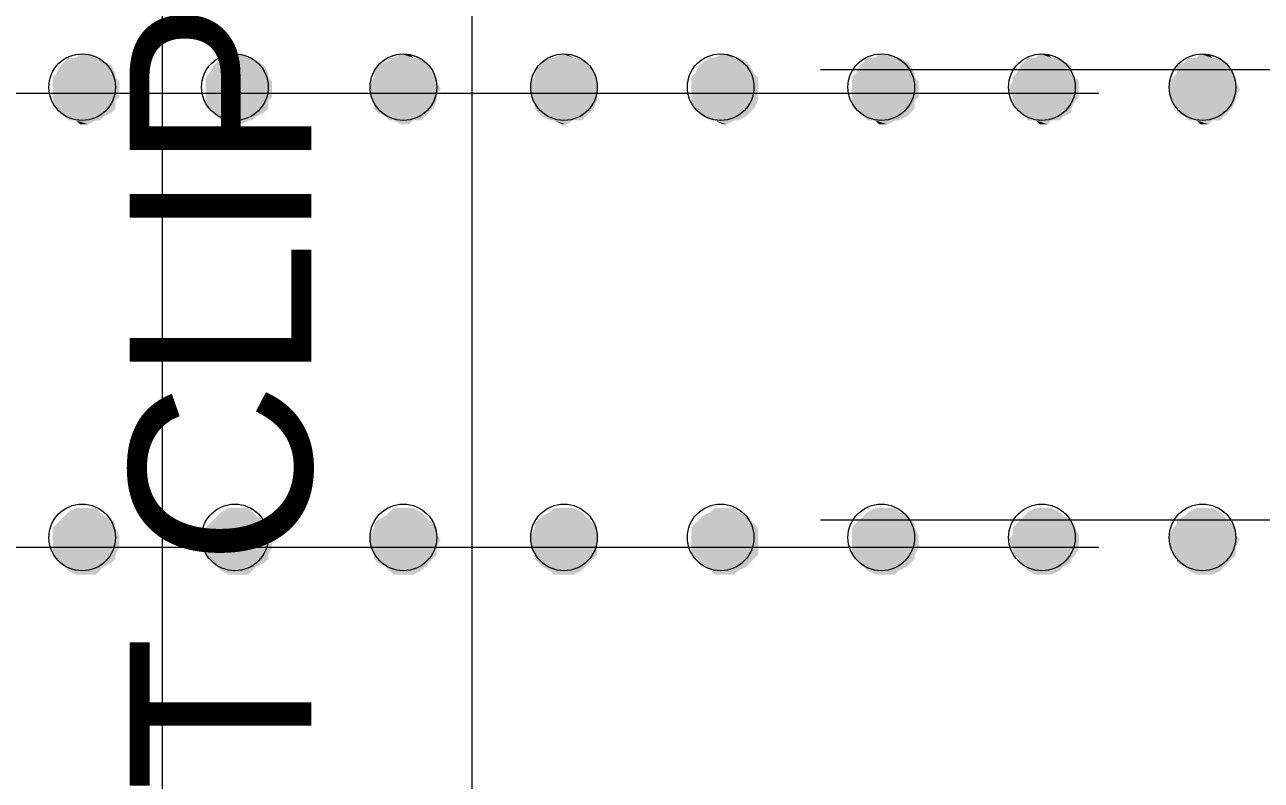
# Model space of a CAD drawing. Header units: inches. Extents: x 2 to 136, y 1 to 96.
# Drawn here: x 37.26 to 43.44, y 48.48 to 52.26 of the extents above; entities that cross this region are included whole.
import ezdxf

# ---------------------------------------------------------------- set-up
doc = ezdxf.new("R2010")
doc.units = ezdxf.units.IN
doc.header["$MEASUREMENT"] = 0
doc.layers.add('PDF_COLUMN', color=251, linetype='Continuous', true_color=0x636466)
doc.layers.add('PDF_Outer Line', color=165, linetype='Continuous', true_color=0x5258ac)
doc.layers.add('PDF_FLOOR LINES', color=7, linetype='Continuous')
doc.layers.add('PDF_Text', color=7, linetype='Continuous')
doc.styles.add('PDF Arial', font='arial.ttf')

msp = doc.modelspace()

# ---------------------------------------------------------------- linework, layer by layer
at = {"layer": 'PDF_COLUMN', "lineweight": 0}
for centre in [(37.5435, 51.9434), (39.9522, 51.9434), (40.7355, 51.9434), (41.5384, 51.9434), (42.3413, 51.9434), (43.1442, 51.9434), (37.5435, 49.6914), (39.9522, 49.6914), (40.7355, 49.6914), (41.5384, 49.6914), (42.3413, 49.6914), (43.1442, 49.6914)]:
    msp.add_circle(centre, 0.1665, dxfattribs=at)
at = {"layer": 'PDF_COLUMN', "color": 7, "lineweight": 0}
for centre in [(38.3072, 51.9434), (39.1493, 51.9434), (38.3072, 49.6914), (39.1493, 49.6914)]:
    msp.add_circle(centre, 0.1665, dxfattribs=at)
at = {"layer": 'PDF_COLUMN', "transparency": 33554559}
for points in [[(37.4358, 52.0511), (37.7099, 52.0119), (37.4162, 52.0119)], [(37.4554, 52.0707), (37.6904, 52.0511), (37.4358, 52.0511)], [(37.6904, 52.0511), (37.4358, 52.0511), (37.7099, 52.0119)], [(37.475, 52.0902), (37.6512, 52.0707), (37.4554, 52.0707)], [(37.6512, 52.0707), (37.4554, 52.0707), (37.6904, 52.0511)], [(37.5141, 52.0902), (37.6316, 52.0902), (37.475, 52.0902)], [(37.6316, 52.0902), (37.475, 52.0902), (37.6512, 52.0707)], [(37.5337, 52.1098), (37.612, 52.0902), (37.5141, 52.0902)], [(37.612, 52.0902), (37.5141, 52.0902), (37.6316, 52.0902)], [(37.5729, 52.1098), (37.5337, 52.1098), (37.612, 52.0902)], [(39.8249, 52.0511), (40.099, 52.0119), (39.8053, 52.0119)], [(39.8445, 52.0707), (40.0795, 52.0511), (39.8249, 52.0511)], [(40.0795, 52.0511), (39.8249, 52.0511), (40.099, 52.0119)], [(39.8836, 52.0902), (40.0599, 52.0707), (39.8445, 52.0707)], [(40.0599, 52.0707), (39.8445, 52.0707), (40.0795, 52.0511)], [(39.9032, 52.0902), (40.0403, 52.0902), (39.8836, 52.0902)], [(40.0403, 52.0902), (39.8836, 52.0902), (40.0599, 52.0707)], [(39.9424, 52.1098), (40.0011, 52.0902), (39.9032, 52.0902)], [(40.0011, 52.0902), (39.9032, 52.0902), (40.0403, 52.0902)], [(39.962, 52.1098), (39.9424, 52.1098), (40.0011, 52.0902)], [(40.6278, 52.0511), (40.9019, 52.0119), (40.6082, 52.0119)], [(40.6474, 52.0707), (40.8824, 52.0511), (40.6278, 52.0511)], [(40.8824, 52.0511), (40.6278, 52.0511), (40.9019, 52.0119)], [(40.6865, 52.0902), (40.8628, 52.0707), (40.6474, 52.0707)], [(40.8628, 52.0707), (40.6474, 52.0707), (40.8824, 52.0511)], [(40.7061, 52.0902), (40.8236, 52.0902), (40.6865, 52.0902)], [(40.8236, 52.0902), (40.6865, 52.0902), (40.8628, 52.0707)], [(40.7453, 52.1098), (40.804, 52.0902), (40.7061, 52.0902)], [(40.804, 52.0902), (40.7061, 52.0902), (40.8236, 52.0902)], [(40.7649, 52.1098), (40.7453, 52.1098), (40.804, 52.0902)], [(41.4307, 52.0511), (41.7048, 52.0119), (41.4111, 52.0119)], [(41.4503, 52.0707), (41.6853, 52.0511), (41.4307, 52.0511)], [(41.6853, 52.0511), (41.4307, 52.0511), (41.7048, 52.0119)], [(41.4698, 52.0902), (41.6657, 52.0707), (41.4503, 52.0707)], [(41.6657, 52.0707), (41.4503, 52.0707), (41.6853, 52.0511)], [(41.509, 52.0902), (41.6265, 52.0902), (41.4698, 52.0902)], [(41.6265, 52.0902), (41.4698, 52.0902), (41.6657, 52.0707)], [(41.5286, 52.1098), (41.6069, 52.0902), (41.509, 52.0902)], [(41.6069, 52.0902), (41.509, 52.0902), (41.6265, 52.0902)], [(41.5678, 52.1098), (41.5286, 52.1098), (41.6069, 52.0902)], [(42.2336, 52.0511), (42.4881, 52.0119), (42.214, 52.0119)], [(42.2532, 52.0707), (42.4881, 52.0511), (42.2336, 52.0511)], [(42.4881, 52.0511), (42.2336, 52.0511), (42.4881, 52.0119)], [(42.2727, 52.0902), (42.449, 52.0707), (42.2532, 52.0707)], [(42.449, 52.0707), (42.2532, 52.0707), (42.4881, 52.0511)], [(42.3119, 52.0902), (42.4294, 52.0902), (42.2727, 52.0902)], [(42.4294, 52.0902), (42.2727, 52.0902), (42.449, 52.0707)], [(42.3315, 52.1098), (42.3902, 52.0902), (42.3119, 52.0902)], [(42.3902, 52.0902), (42.3119, 52.0902), (42.4294, 52.0902)], [(42.3707, 52.1098), (42.3315, 52.1098), (42.3902, 52.0902)], [(43.056, 52.0707), (43.2715, 52.0511), (43.0169, 52.0511)], [(43.2715, 52.0511), (43.0169, 52.0511), (43.291, 52.0119)], [(43.0169, 52.0511), (43.291, 52.0119), (43.0169, 52.0119)], [(43.0756, 52.0902), (43.2519, 52.0707), (43.056, 52.0707)], [(43.2519, 52.0707), (43.056, 52.0707), (43.2715, 52.0511)], [(43.1148, 52.0902), (43.2323, 52.0902), (43.0756, 52.0902)], [(43.2323, 52.0902), (43.0756, 52.0902), (43.2519, 52.0707)], [(43.1344, 52.1098), (43.1931, 52.0902), (43.1148, 52.0902)], [(43.1931, 52.0902), (43.1148, 52.0902), (43.2323, 52.0902)], [(43.1735, 52.1098), (43.1344, 52.1098), (43.1931, 52.0902)], [(37.4162, 52.0119), (37.7099, 51.9923), (37.3966, 51.9923)], [(37.7099, 51.9923), (37.3966, 51.9923), (37.7295, 51.9728)], [(37.3966, 51.9923), (37.7295, 51.9728), (37.3966, 51.9728)], [(37.7099, 52.0119), (37.4162, 52.0119), (37.7099, 51.9923)], [(39.8053, 51.9923), (40.1186, 51.9728), (39.7857, 51.9728)], [(40.099, 52.0119), (39.8053, 52.0119), (40.1186, 51.9923)], [(39.8053, 52.0119), (40.1186, 51.9923), (39.8053, 51.9923)], [(40.1186, 51.9923), (39.8053, 51.9923), (40.1186, 51.9728)], [(40.6082, 52.0119), (40.9215, 51.9923), (40.5886, 51.9923)], [(40.9215, 51.9923), (40.5886, 51.9923), (40.9215, 51.9728)], [(40.5886, 51.9923), (40.9215, 51.9728), (40.5886, 51.9728)], [(40.9019, 52.0119), (40.6082, 52.0119), (40.9215, 51.9923)], [(41.4111, 52.0119), (41.7048, 51.9923), (41.3915, 51.9923)], [(41.7048, 51.9923), (41.3915, 51.9923), (41.7244, 51.9728)], [(41.3915, 51.9923), (41.7244, 51.9728), (41.3915, 51.9728)], [(41.7048, 52.0119), (41.4111, 52.0119), (41.7048, 51.9923)], [(42.214, 52.0119), (42.5077, 51.9923), (42.1944, 51.9923)], [(42.5077, 51.9923), (42.1944, 51.9923), (42.5273, 51.9728)], [(42.1944, 51.9923), (42.5273, 51.9728), (42.1944, 51.9728)], [(42.4881, 52.0119), (42.214, 52.0119), (42.5077, 51.9923)], [(42.9973, 51.9923), (43.3106, 51.9728), (42.9777, 51.9728)], [(43.0169, 52.0119), (43.3106, 51.9923), (42.9973, 51.9923)], [(43.3106, 51.9923), (42.9973, 51.9923), (43.3106, 51.9728)], [(43.291, 52.0119), (43.0169, 52.0119), (43.3106, 51.9923)], [(37.7295, 51.9728), (37.3966, 51.9728), (37.7295, 51.9336)], [(37.3966, 51.9728), (37.7295, 51.9336), (37.3966, 51.9336)], [(37.7295, 51.9336), (37.3966, 51.9336), (37.7295, 51.8944)], [(37.3966, 51.9336), (37.7295, 51.8944), (37.3966, 51.8944)], [(40.1186, 51.9728), (39.7857, 51.9728), (40.1186, 51.9336)], [(39.7857, 51.9728), (40.1186, 51.9336), (39.7857, 51.9336)], [(40.1186, 51.9336), (39.7857, 51.9336), (40.1186, 51.8944)], [(39.7857, 51.9336), (40.1186, 51.8944), (39.7857, 51.8944)], [(40.9215, 51.9728), (40.5886, 51.9728), (40.9215, 51.9336)], [(40.5886, 51.9728), (40.9215, 51.9336), (40.5886, 51.9336)], [(40.9215, 51.9336), (40.5886, 51.9336), (40.9215, 51.8944)], [(40.5886, 51.9336), (40.9215, 51.8944), (40.5886, 51.8944)], [(41.7244, 51.9728), (41.3915, 51.9728), (41.7244, 51.9336)], [(41.3915, 51.9728), (41.7244, 51.9336), (41.3915, 51.9336)], [(41.7244, 51.9336), (41.3915, 51.9336), (41.7244, 51.8944)], [(41.3915, 51.9336), (41.7244, 51.8944), (41.3915, 51.8944)], [(42.1944, 51.9728), (42.5273, 51.9336), (42.1748, 51.9336)], [(42.5273, 51.9336), (42.1748, 51.9336), (42.5273, 51.8944)], [(42.1748, 51.9336), (42.5273, 51.8944), (42.1944, 51.8944)], [(42.5273, 51.9728), (42.1944, 51.9728), (42.5273, 51.9336)], [(43.3106, 51.9728), (42.9777, 51.9728), (43.3302, 51.9336)], [(42.9777, 51.9728), (43.3302, 51.9336), (42.9777, 51.9336)], [(43.3302, 51.9336), (42.9777, 51.9336), (43.3106, 51.8944)], [(42.9777, 51.9336), (43.3106, 51.8944), (42.9777, 51.8944)], [(37.7295, 51.8944), (37.3966, 51.8944), (37.7099, 51.8748)], [(37.3966, 51.8944), (37.7099, 51.8748), (37.3966, 51.8748)], [(37.7099, 51.8748), (37.3966, 51.8748), (37.7099, 51.8357)], [(37.3966, 51.8748), (37.7099, 51.8357), (37.4162, 51.8357)], [(40.1186, 51.8944), (39.7857, 51.8944), (40.1186, 51.8748)], [(39.7857, 51.8944), (40.1186, 51.8748), (39.8053, 51.8748)], [(40.1186, 51.8748), (39.8053, 51.8748), (40.099, 51.8357)], [(39.8053, 51.8748), (40.099, 51.8357), (39.8053, 51.8357)], [(40.9215, 51.8944), (40.5886, 51.8944), (40.9215, 51.8748)], [(40.5886, 51.8944), (40.9215, 51.8748), (40.5886, 51.8748)], [(40.9215, 51.8748), (40.5886, 51.8748), (40.9019, 51.8357)], [(40.5886, 51.8748), (40.9019, 51.8357), (40.6082, 51.8357)], [(41.7244, 51.8944), (41.3915, 51.8944), (41.7048, 51.8748)], [(41.3915, 51.8944), (41.7048, 51.8748), (41.3915, 51.8748)], [(41.7048, 51.8748), (41.3915, 51.8748), (41.7048, 51.8357)], [(41.3915, 51.8748), (41.7048, 51.8357), (41.4111, 51.8357)], [(42.5273, 51.8944), (42.1944, 51.8944), (42.5077, 51.8748)], [(42.1944, 51.8944), (42.5077, 51.8748), (42.1944, 51.8748)], [(42.5077, 51.8748), (42.1944, 51.8748), (42.4881, 51.8357)], [(42.1944, 51.8748), (42.4881, 51.8357), (42.214, 51.8357)], [(43.3106, 51.8944), (42.9777, 51.8944), (43.3106, 51.8748)], [(42.9777, 51.8944), (43.3106, 51.8748), (42.9973, 51.8748)], [(43.3106, 51.8748), (42.9973, 51.8748), (43.291, 51.8357)], [(42.9973, 51.8748), (43.291, 51.8357), (43.0169, 51.8357)], [(37.7099, 51.8357), (37.4162, 51.8357), (37.6904, 51.8161)], [(37.4162, 51.8357), (37.6904, 51.8161), (37.4358, 51.8161)], [(37.6904, 51.8161), (37.4358, 51.8161), (37.6512, 51.7965)], [(37.4358, 51.8161), (37.6512, 51.7965), (37.4554, 51.7965)], [(40.099, 51.8357), (39.8053, 51.8357), (40.0795, 51.8161)], [(39.8053, 51.8357), (40.0795, 51.8161), (39.8249, 51.8161)], [(40.0795, 51.8161), (39.8249, 51.8161), (40.0599, 51.7965)], [(39.8249, 51.8161), (40.0599, 51.7965), (39.8445, 51.7965)], [(40.9019, 51.8357), (40.6082, 51.8357), (40.8824, 51.8161)], [(40.6082, 51.8357), (40.8824, 51.8161), (40.6278, 51.8161)], [(40.8824, 51.8161), (40.6278, 51.8161), (40.8628, 51.7965)], [(40.6278, 51.8161), (40.8628, 51.7965), (40.6474, 51.7965)], [(41.7048, 51.8357), (41.4111, 51.8357), (41.6853, 51.8161)], [(41.4111, 51.8357), (41.6853, 51.8161), (41.4307, 51.8161)], [(41.6853, 51.8161), (41.4307, 51.8161), (41.6657, 51.7965)], [(41.4307, 51.8161), (41.6657, 51.7965), (41.4503, 51.7965)], [(42.4881, 51.8357), (42.214, 51.8357), (42.4881, 51.8161)], [(42.214, 51.8357), (42.4881, 51.8161), (42.2336, 51.8161)], [(42.4881, 51.8161), (42.2336, 51.8161), (42.449, 51.7965)], [(42.2336, 51.8161), (42.449, 51.7965), (42.2532, 51.7965)], [(43.291, 51.8357), (43.0169, 51.8357), (43.2715, 51.8161)], [(43.0169, 51.8357), (43.2715, 51.8161), (43.0169, 51.8161)], [(43.2715, 51.8161), (43.0169, 51.8161), (43.2519, 51.7965)], [(43.0169, 51.8161), (43.2519, 51.7965), (43.056, 51.7965)], [(37.6512, 51.7965), (37.4554, 51.7965), (37.6316, 51.7769)], [(37.4554, 51.7965), (37.6316, 51.7769), (37.475, 51.7769)], [(37.6316, 51.7769), (37.475, 51.7769), (37.612, 51.7769)], [(37.475, 51.7769), (37.612, 51.7769), (37.5141, 51.7769)], [(37.612, 51.7769), (37.5141, 51.7769), (37.5729, 51.7573)], [(37.5141, 51.7769), (37.5729, 51.7573), (37.5337, 51.7573)], [(40.0599, 51.7965), (39.8445, 51.7965), (40.0403, 51.7769)], [(39.8445, 51.7965), (40.0403, 51.7769), (39.8836, 51.7769)], [(40.0403, 51.7769), (39.8836, 51.7769), (40.0011, 51.7769)], [(39.8836, 51.7769), (40.0011, 51.7769), (39.9032, 51.7769)], [(40.0011, 51.7769), (39.9032, 51.7769), (39.962, 51.7573)], [(39.9032, 51.7769), (39.962, 51.7573), (39.9424, 51.7573)], [(40.8628, 51.7965), (40.6474, 51.7965), (40.8236, 51.7769)], [(40.6474, 51.7965), (40.8236, 51.7769), (40.6865, 51.7769)], [(40.8236, 51.7769), (40.6865, 51.7769), (40.804, 51.7769)], [(40.6865, 51.7769), (40.804, 51.7769), (40.7061, 51.7769)], [(40.804, 51.7769), (40.7061, 51.7769), (40.7649, 51.7573)], [(40.7061, 51.7769), (40.7649, 51.7573), (40.7453, 51.7573)], [(41.6657, 51.7965), (41.4503, 51.7965), (41.6265, 51.7769)], [(41.4503, 51.7965), (41.6265, 51.7769), (41.4698, 51.7769)], [(41.6265, 51.7769), (41.4698, 51.7769), (41.6069, 51.7769)], [(41.4698, 51.7769), (41.6069, 51.7769), (41.509, 51.7769)], [(41.6069, 51.7769), (41.509, 51.7769), (41.5678, 51.7573)], [(41.509, 51.7769), (41.5678, 51.7573), (41.5286, 51.7573)], [(42.449, 51.7965), (42.2532, 51.7965), (42.4294, 51.7769)], [(42.2532, 51.7965), (42.4294, 51.7769), (42.2727, 51.7769)], [(42.4294, 51.7769), (42.2727, 51.7769), (42.3902, 51.7769)], [(42.2727, 51.7769), (42.3902, 51.7769), (42.3119, 51.7769)], [(42.3902, 51.7769), (42.3119, 51.7769), (42.3707, 51.7573)], [(42.3119, 51.7769), (42.3707, 51.7573), (42.3315, 51.7573)], [(43.2519, 51.7965), (43.056, 51.7965), (43.2323, 51.7769)], [(43.056, 51.7965), (43.2323, 51.7769), (43.0756, 51.7769)], [(43.2323, 51.7769), (43.0756, 51.7769), (43.1931, 51.7769)], [(43.0756, 51.7769), (43.1931, 51.7769), (43.1148, 51.7769)], [(43.1931, 51.7769), (43.1148, 51.7769), (43.1735, 51.7573)], [(43.1148, 51.7769), (43.1735, 51.7573), (43.1344, 51.7573)], [(37.5141, 49.8382), (37.6316, 49.8186), (37.475, 49.8186)], [(37.5337, 49.8382), (37.612, 49.8382), (37.5141, 49.8382)], [(37.612, 49.8382), (37.5141, 49.8382), (37.6316, 49.8186)], [(37.5729, 49.8382), (37.5337, 49.8382), (37.612, 49.8382)], [(39.9032, 49.8382), (40.0403, 49.8186), (39.8836, 49.8186)], [(39.9424, 49.8382), (40.0011, 49.8382), (39.9032, 49.8382)], [(40.0011, 49.8382), (39.9032, 49.8382), (40.0403, 49.8186)], [(39.962, 49.8382), (39.9424, 49.8382), (40.0011, 49.8382)], [(40.7061, 49.8382), (40.8236, 49.8186), (40.6865, 49.8186)], [(40.7453, 49.8382), (40.804, 49.8382), (40.7061, 49.8382)], [(40.804, 49.8382), (40.7061, 49.8382), (40.8236, 49.8186)], [(40.7649, 49.8382), (40.7453, 49.8382), (40.804, 49.8382)], [(41.509, 49.8382), (41.6265, 49.8186), (41.4698, 49.8186)], [(41.5286, 49.8382), (41.6069, 49.8382), (41.509, 49.8382)], [(41.6069, 49.8382), (41.509, 49.8382), (41.6265, 49.8186)], [(41.5678, 49.8382), (41.5286, 49.8382), (41.6069, 49.8382)], [(42.3119, 49.8382), (42.4294, 49.8186), (42.2727, 49.8186)], [(42.3315, 49.8382), (42.3902, 49.8382), (42.3119, 49.8382)], [(42.3902, 49.8382), (42.3119, 49.8382), (42.4294, 49.8186)], [(42.3707, 49.8382), (42.3315, 49.8382), (42.3902, 49.8382)], [(43.1148, 49.8382), (43.2323, 49.8186), (43.0756, 49.8186)], [(43.1344, 49.8382), (43.1931, 49.8382), (43.1148, 49.8382)], [(43.1931, 49.8382), (43.1148, 49.8382), (43.2323, 49.8186)], [(43.1735, 49.8382), (43.1344, 49.8382), (43.1931, 49.8382)], [(37.4358, 49.7795), (37.7099, 49.7599), (37.4162, 49.7599)], [(37.4554, 49.7991), (37.6904, 49.7795), (37.4358, 49.7795)], [(37.6904, 49.7795), (37.4358, 49.7795), (37.7099, 49.7599)], [(37.475, 49.8186), (37.6512, 49.7991), (37.4554, 49.7991)], [(37.6512, 49.7991), (37.4554, 49.7991), (37.6904, 49.7795)], [(37.6316, 49.8186), (37.475, 49.8186), (37.6512, 49.7991)], [(39.8249, 49.7795), (40.099, 49.7599), (39.8053, 49.7599)], [(39.8445, 49.7991), (40.0795, 49.7795), (39.8249, 49.7795)], [(40.0795, 49.7795), (39.8249, 49.7795), (40.099, 49.7599)], [(39.8836, 49.8186), (40.0599, 49.7991), (39.8445, 49.7991)], [(40.0599, 49.7991), (39.8445, 49.7991), (40.0795, 49.7795)], [(40.0403, 49.8186), (39.8836, 49.8186), (40.0599, 49.7991)], [(40.6278, 49.7795), (40.9019, 49.7599), (40.6082, 49.7599)], [(40.6474, 49.7991), (40.8824, 49.7795), (40.6278, 49.7795)], [(40.8824, 49.7795), (40.6278, 49.7795), (40.9019, 49.7599)], [(40.6865, 49.8186), (40.8628, 49.7991), (40.6474, 49.7991)], [(40.8628, 49.7991), (40.6474, 49.7991), (40.8824, 49.7795)], [(40.8236, 49.8186), (40.6865, 49.8186), (40.8628, 49.7991)], [(41.4307, 49.7795), (41.7048, 49.7599), (41.4111, 49.7599)], [(41.4503, 49.7991), (41.6853, 49.7795), (41.4307, 49.7795)], [(41.6853, 49.7795), (41.4307, 49.7795), (41.7048, 49.7599)], [(41.4698, 49.8186), (41.6657, 49.7991), (41.4503, 49.7991)], [(41.6657, 49.7991), (41.4503, 49.7991), (41.6853, 49.7795)], [(41.6265, 49.8186), (41.4698, 49.8186), (41.6657, 49.7991)], [(42.2336, 49.7795), (42.4881, 49.7599), (42.214, 49.7599)], [(42.2532, 49.7991), (42.4881, 49.7795), (42.2336, 49.7795)], [(42.4881, 49.7795), (42.2336, 49.7795), (42.4881, 49.7599)], [(42.2727, 49.8186), (42.449, 49.7991), (42.2532, 49.7991)], [(42.449, 49.7991), (42.2532, 49.7991), (42.4881, 49.7795)], [(42.4294, 49.8186), (42.2727, 49.8186), (42.449, 49.7991)], [(43.056, 49.7991), (43.2715, 49.7795), (43.0169, 49.7795)], [(43.2715, 49.7795), (43.0169, 49.7795), (43.291, 49.7599)], [(43.0169, 49.7795), (43.291, 49.7599), (43.0169, 49.7599)], [(43.0756, 49.8186), (43.2519, 49.7991), (43.056, 49.7991)], [(43.2519, 49.7991), (43.056, 49.7991), (43.2715, 49.7795)], [(43.2323, 49.8186), (43.0756, 49.8186), (43.2519, 49.7991)], [(37.4162, 49.7599), (37.7099, 49.7403), (37.3966, 49.7403)], [(37.7099, 49.7403), (37.3966, 49.7403), (37.7295, 49.7011)], [(37.3966, 49.7403), (37.7295, 49.7011), (37.3966, 49.7011)], [(37.7295, 49.7011), (37.3966, 49.7011), (37.7295, 49.6816)], [(37.3966, 49.7011), (37.7295, 49.6816), (37.3966, 49.6816)], [(37.7099, 49.7599), (37.4162, 49.7599), (37.7099, 49.7403)], [(39.8053, 49.7403), (40.1186, 49.7011), (39.7857, 49.7011)], [(40.1186, 49.7011), (39.7857, 49.7011), (40.1186, 49.6816)], [(39.7857, 49.7011), (40.1186, 49.6816), (39.7857, 49.6816)], [(40.099, 49.7599), (39.8053, 49.7599), (40.1186, 49.7403)], [(39.8053, 49.7599), (40.1186, 49.7403), (39.8053, 49.7403)], [(40.1186, 49.7403), (39.8053, 49.7403), (40.1186, 49.7011)], [(40.6082, 49.7599), (40.9215, 49.7403), (40.5886, 49.7403)], [(40.9215, 49.7403), (40.5886, 49.7403), (40.9215, 49.7011)], [(40.5886, 49.7403), (40.9215, 49.7011), (40.5886, 49.7011)], [(40.9215, 49.7011), (40.5886, 49.7011), (40.9215, 49.6816)], [(40.5886, 49.7011), (40.9215, 49.6816), (40.5886, 49.6816)], [(40.9019, 49.7599), (40.6082, 49.7599), (40.9215, 49.7403)], [(41.4111, 49.7599), (41.7048, 49.7403), (41.3915, 49.7403)], [(41.7048, 49.7403), (41.3915, 49.7403), (41.7244, 49.7011)], [(41.3915, 49.7403), (41.7244, 49.7011), (41.3915, 49.7011)], [(41.7244, 49.7011), (41.3915, 49.7011), (41.7244, 49.6816)], [(41.3915, 49.7011), (41.7244, 49.6816), (41.3915, 49.6816)], [(41.7048, 49.7599), (41.4111, 49.7599), (41.7048, 49.7403)], [(42.1944, 49.7011), (42.5273, 49.6816), (42.1748, 49.6816)], [(42.214, 49.7599), (42.5077, 49.7403), (42.1944, 49.7403)], [(42.5077, 49.7403), (42.1944, 49.7403), (42.5273, 49.7011)], [(42.1944, 49.7403), (42.5273, 49.7011), (42.1944, 49.7011)], [(42.5273, 49.7011), (42.1944, 49.7011), (42.5273, 49.6816)], [(42.4881, 49.7599), (42.214, 49.7599), (42.5077, 49.7403)], [(42.9973, 49.7403), (43.3106, 49.7011), (42.9777, 49.7011)], [(43.3106, 49.7011), (42.9777, 49.7011), (43.3302, 49.6816)], [(42.9777, 49.7011), (43.3302, 49.6816), (42.9777, 49.6816)], [(43.0169, 49.7599), (43.3106, 49.7403), (42.9973, 49.7403)], [(43.3106, 49.7403), (42.9973, 49.7403), (43.3106, 49.7011)], [(43.291, 49.7599), (43.0169, 49.7599), (43.3106, 49.7403)], [(37.7295, 49.6816), (37.3966, 49.6816), (37.7295, 49.6424)], [(37.3966, 49.6816), (37.7295, 49.6424), (37.3966, 49.6424)], [(37.7295, 49.6424), (37.3966, 49.6424), (37.7099, 49.6032)], [(37.3966, 49.6424), (37.7099, 49.6032), (37.3966, 49.6032)], [(40.1186, 49.6816), (39.7857, 49.6816), (40.1186, 49.6424)], [(39.7857, 49.6816), (40.1186, 49.6424), (39.7857, 49.6424)], [(40.1186, 49.6424), (39.7857, 49.6424), (40.1186, 49.6032)], [(39.7857, 49.6424), (40.1186, 49.6032), (39.8053, 49.6032)], [(40.9215, 49.6816), (40.5886, 49.6816), (40.9215, 49.6424)], [(40.5886, 49.6816), (40.9215, 49.6424), (40.5886, 49.6424)], [(40.9215, 49.6424), (40.5886, 49.6424), (40.9215, 49.6032)], [(40.5886, 49.6424), (40.9215, 49.6032), (40.5886, 49.6032)], [(41.7244, 49.6816), (41.3915, 49.6816), (41.7244, 49.6424)], [(41.3915, 49.6816), (41.7244, 49.6424), (41.3915, 49.6424)], [(41.7244, 49.6424), (41.3915, 49.6424), (41.7048, 49.6032)], [(41.3915, 49.6424), (41.7048, 49.6032), (41.3915, 49.6032)], [(42.5273, 49.6816), (42.1748, 49.6816), (42.5273, 49.6424)], [(42.1748, 49.6816), (42.5273, 49.6424), (42.1944, 49.6424)], [(42.5273, 49.6424), (42.1944, 49.6424), (42.5077, 49.6032)], [(42.1944, 49.6424), (42.5077, 49.6032), (42.1944, 49.6032)], [(43.3302, 49.6816), (42.9777, 49.6816), (43.3106, 49.6424)], [(42.9777, 49.6816), (43.3106, 49.6424), (42.9777, 49.6424)], [(43.3106, 49.6424), (42.9777, 49.6424), (43.3106, 49.6032)], [(42.9777, 49.6424), (43.3106, 49.6032), (42.9973, 49.6032)], [(37.7099, 49.6032), (37.3966, 49.6032), (37.7099, 49.5836)], [(37.3966, 49.6032), (37.7099, 49.5836), (37.4162, 49.5836)], [(37.7099, 49.5836), (37.4162, 49.5836), (37.6904, 49.5641)], [(37.4162, 49.5836), (37.6904, 49.5641), (37.4358, 49.5641)], [(40.1186, 49.6032), (39.8053, 49.6032), (40.099, 49.5836)], [(39.8053, 49.6032), (40.099, 49.5836), (39.8053, 49.5836)], [(40.099, 49.5836), (39.8053, 49.5836), (40.0795, 49.5641)], [(39.8053, 49.5836), (40.0795, 49.5641), (39.8249, 49.5641)], [(40.9215, 49.6032), (40.5886, 49.6032), (40.9019, 49.5836)], [(40.5886, 49.6032), (40.9019, 49.5836), (40.6082, 49.5836)], [(40.9019, 49.5836), (40.6082, 49.5836), (40.8824, 49.5641)], [(40.6082, 49.5836), (40.8824, 49.5641), (40.6278, 49.5641)], [(41.7048, 49.6032), (41.3915, 49.6032), (41.7048, 49.5836)], [(41.3915, 49.6032), (41.7048, 49.5836), (41.4111, 49.5836)], [(41.7048, 49.5836), (41.4111, 49.5836), (41.6853, 49.5641)], [(41.4111, 49.5836), (41.6853, 49.5641), (41.4307, 49.5641)], [(42.5077, 49.6032), (42.1944, 49.6032), (42.4881, 49.5836)], [(42.1944, 49.6032), (42.4881, 49.5836), (42.214, 49.5836)], [(42.4881, 49.5836), (42.214, 49.5836), (42.4881, 49.5641)], [(42.214, 49.5836), (42.4881, 49.5641), (42.2336, 49.5641)], [(43.3106, 49.6032), (42.9973, 49.6032), (43.291, 49.5836)], [(42.9973, 49.6032), (43.291, 49.5836), (43.0169, 49.5836)], [(43.291, 49.5836), (43.0169, 49.5836), (43.2715, 49.5641)], [(43.0169, 49.5836), (43.2715, 49.5641), (43.0169, 49.5641)], [(37.6904, 49.5641), (37.4358, 49.5641), (37.6512, 49.5445)], [(37.4358, 49.5641), (37.6512, 49.5445), (37.4554, 49.5445)], [(37.6512, 49.5445), (37.4554, 49.5445), (37.6316, 49.5249)], [(37.4554, 49.5445), (37.6316, 49.5249), (37.475, 49.5249)], [(37.6316, 49.5249), (37.475, 49.5249), (37.612, 49.5053)], [(37.475, 49.5249), (37.612, 49.5053), (37.5141, 49.5053)], [(40.0795, 49.5641), (39.8249, 49.5641), (40.0599, 49.5445)], [(39.8249, 49.5641), (40.0599, 49.5445), (39.8445, 49.5445)], [(40.0599, 49.5445), (39.8445, 49.5445), (40.0403, 49.5249)], [(39.8445, 49.5445), (40.0403, 49.5249), (39.8836, 49.5249)], [(40.0403, 49.5249), (39.8836, 49.5249), (40.0011, 49.5053)], [(39.8836, 49.5249), (40.0011, 49.5053), (39.9032, 49.5053)], [(40.8824, 49.5641), (40.6278, 49.5641), (40.8628, 49.5445)], [(40.6278, 49.5641), (40.8628, 49.5445), (40.6474, 49.5445)], [(40.8628, 49.5445), (40.6474, 49.5445), (40.8236, 49.5249)], [(40.6474, 49.5445), (40.8236, 49.5249), (40.6865, 49.5249)], [(40.8236, 49.5249), (40.6865, 49.5249), (40.804, 49.5053)], [(40.6865, 49.5249), (40.804, 49.5053), (40.7061, 49.5053)], [(41.6853, 49.5641), (41.4307, 49.5641), (41.6657, 49.5445)], [(41.4307, 49.5641), (41.6657, 49.5445), (41.4503, 49.5445)], [(41.6657, 49.5445), (41.4503, 49.5445), (41.6265, 49.5249)], [(41.4503, 49.5445), (41.6265, 49.5249), (41.4698, 49.5249)], [(41.6265, 49.5249), (41.4698, 49.5249), (41.6069, 49.5053)], [(41.4698, 49.5249), (41.6069, 49.5053), (41.509, 49.5053)], [(42.4881, 49.5641), (42.2336, 49.5641), (42.449, 49.5445)], [(42.2336, 49.5641), (42.449, 49.5445), (42.2532, 49.5445)], [(42.449, 49.5445), (42.2532, 49.5445), (42.4294, 49.5249)], [(42.2532, 49.5445), (42.4294, 49.5249), (42.2727, 49.5249)], [(42.4294, 49.5249), (42.2727, 49.5249), (42.3902, 49.5053)], [(42.2727, 49.5249), (42.3902, 49.5053), (42.3119, 49.5053)], [(43.2715, 49.5641), (43.0169, 49.5641), (43.2519, 49.5445)], [(43.0169, 49.5641), (43.2519, 49.5445), (43.056, 49.5445)], [(43.2519, 49.5445), (43.056, 49.5445), (43.2323, 49.5249)], [(43.056, 49.5445), (43.2323, 49.5249), (43.0756, 49.5249)], [(43.2323, 49.5249), (43.0756, 49.5249), (43.1931, 49.5053)], [(43.0756, 49.5249), (43.1931, 49.5053), (43.1148, 49.5053)], [(37.612, 49.5053), (37.5141, 49.5053), (37.5729, 49.5053)], [(37.5141, 49.5053), (37.5729, 49.5053), (37.5337, 49.5053)], [(40.0011, 49.5053), (39.9032, 49.5053), (39.962, 49.5053)], [(39.9032, 49.5053), (39.962, 49.5053), (39.9424, 49.5053)], [(40.804, 49.5053), (40.7061, 49.5053), (40.7649, 49.5053)], [(40.7061, 49.5053), (40.7649, 49.5053), (40.7453, 49.5053)], [(41.6069, 49.5053), (41.509, 49.5053), (41.5678, 49.5053)], [(41.509, 49.5053), (41.5678, 49.5053), (41.5286, 49.5053)], [(42.3902, 49.5053), (42.3119, 49.5053), (42.3707, 49.5053)], [(42.3119, 49.5053), (42.3707, 49.5053), (42.3315, 49.5053)], [(43.1931, 49.5053), (43.1148, 49.5053), (43.1735, 49.5053)], [(43.1148, 49.5053), (43.1735, 49.5053), (43.1344, 49.5053)]]:
    msp.add_solid(points, dxfattribs=at)
at = {"layer": 'PDF_COLUMN', "color": 7, "transparency": 33554559}
for points in [[(38.1995, 52.0511), (38.4737, 52.0119), (38.1799, 52.0119)], [(38.2191, 52.0707), (38.4541, 52.0511), (38.1995, 52.0511)], [(38.4541, 52.0511), (38.1995, 52.0511), (38.4737, 52.0119)], [(38.2387, 52.0902), (38.4149, 52.0707), (38.2191, 52.0707)], [(38.4149, 52.0707), (38.2191, 52.0707), (38.4541, 52.0511)], [(38.2778, 52.0902), (38.3953, 52.0902), (38.2387, 52.0902)], [(38.3953, 52.0902), (38.2387, 52.0902), (38.4149, 52.0707)], [(38.2974, 52.1098), (38.3758, 52.0902), (38.2778, 52.0902)], [(38.3758, 52.0902), (38.2778, 52.0902), (38.3953, 52.0902)], [(38.3366, 52.1098), (38.2974, 52.1098), (38.3758, 52.0902)], [(39.022, 52.0511), (39.2962, 52.0119), (39.0024, 52.0119)], [(39.0612, 52.0707), (39.2766, 52.0511), (39.022, 52.0511)], [(39.2766, 52.0511), (39.022, 52.0511), (39.2962, 52.0119)], [(39.0807, 52.0902), (39.257, 52.0707), (39.0612, 52.0707)], [(39.257, 52.0707), (39.0612, 52.0707), (39.2766, 52.0511)], [(39.1003, 52.0902), (39.2374, 52.0902), (39.0807, 52.0902)], [(39.2374, 52.0902), (39.0807, 52.0902), (39.257, 52.0707)], [(39.1395, 52.1098), (39.1982, 52.0902), (39.1003, 52.0902)], [(39.1982, 52.0902), (39.1003, 52.0902), (39.2374, 52.0902)], [(39.1787, 52.1098), (39.1395, 52.1098), (39.1982, 52.0902)], [(38.1799, 52.0119), (38.4737, 51.9923), (38.1603, 51.9923)], [(38.4737, 51.9923), (38.1603, 51.9923), (38.4933, 51.9728)], [(38.1603, 51.9923), (38.4933, 51.9728), (38.1603, 51.9728)], [(38.4737, 52.0119), (38.1799, 52.0119), (38.4737, 51.9923)], [(39.0024, 51.9923), (39.3157, 51.9728), (38.9828, 51.9728)], [(39.2962, 52.0119), (39.0024, 52.0119), (39.3157, 51.9923)], [(39.0024, 52.0119), (39.3157, 51.9923), (39.0024, 51.9923)], [(39.3157, 51.9923), (39.0024, 51.9923), (39.3157, 51.9728)], [(38.4933, 51.9728), (38.1603, 51.9728), (38.4933, 51.9336)], [(38.1603, 51.9728), (38.4933, 51.9336), (38.1603, 51.9336)], [(38.4933, 51.9336), (38.1603, 51.9336), (38.4933, 51.8944)], [(38.1603, 51.9336), (38.4933, 51.8944), (38.1603, 51.8944)], [(39.3157, 51.9728), (38.9828, 51.9728), (39.3353, 51.9336)], [(38.9828, 51.9728), (39.3353, 51.9336), (38.9828, 51.9336)], [(39.3353, 51.9336), (38.9828, 51.9336), (39.3157, 51.8944)], [(38.9828, 51.9336), (39.3157, 51.8944), (38.9828, 51.8944)], [(38.4933, 51.8944), (38.1603, 51.8944), (38.4737, 51.8748)], [(38.1603, 51.8944), (38.4737, 51.8748), (38.1603, 51.8748)], [(38.4737, 51.8748), (38.1603, 51.8748), (38.4737, 51.8357)], [(38.1603, 51.8748), (38.4737, 51.8357), (38.1799, 51.8357)], [(39.3157, 51.8944), (38.9828, 51.8944), (39.3157, 51.8748)], [(38.9828, 51.8944), (39.3157, 51.8748), (39.0024, 51.8748)], [(39.3157, 51.8748), (39.0024, 51.8748), (39.2962, 51.8357)], [(39.0024, 51.8748), (39.2962, 51.8357), (39.0024, 51.8357)], [(38.4737, 51.8357), (38.1799, 51.8357), (38.4541, 51.8161)], [(38.1799, 51.8357), (38.4541, 51.8161), (38.1995, 51.8161)], [(38.4541, 51.8161), (38.1995, 51.8161), (38.4149, 51.7965)], [(38.1995, 51.8161), (38.4149, 51.7965), (38.2191, 51.7965)], [(39.2962, 51.8357), (39.0024, 51.8357), (39.2766, 51.8161)], [(39.0024, 51.8357), (39.2766, 51.8161), (39.022, 51.8161)], [(39.2766, 51.8161), (39.022, 51.8161), (39.257, 51.7965)], [(39.022, 51.8161), (39.257, 51.7965), (39.0612, 51.7965)], [(38.4149, 51.7965), (38.2191, 51.7965), (38.3953, 51.7769)], [(38.2191, 51.7965), (38.3953, 51.7769), (38.2387, 51.7769)], [(38.3953, 51.7769), (38.2387, 51.7769), (38.3758, 51.7769)], [(38.2387, 51.7769), (38.3758, 51.7769), (38.2778, 51.7769)], [(38.3758, 51.7769), (38.2778, 51.7769), (38.3366, 51.7573)], [(38.2778, 51.7769), (38.3366, 51.7573), (38.2974, 51.7573)], [(39.257, 51.7965), (39.0612, 51.7965), (39.2374, 51.7769)], [(39.0612, 51.7965), (39.2374, 51.7769), (39.0807, 51.7769)], [(39.2374, 51.7769), (39.0807, 51.7769), (39.1982, 51.7769)], [(39.0807, 51.7769), (39.1982, 51.7769), (39.1003, 51.7769)], [(39.1982, 51.7769), (39.1003, 51.7769), (39.1787, 51.7573)], [(39.1003, 51.7769), (39.1787, 51.7573), (39.1395, 51.7573)], [(38.2778, 49.8382), (38.3953, 49.8186), (38.2387, 49.8186)], [(38.2974, 49.8382), (38.3758, 49.8382), (38.2778, 49.8382)], [(38.3758, 49.8382), (38.2778, 49.8382), (38.3953, 49.8186)], [(38.3366, 49.8382), (38.2974, 49.8382), (38.3758, 49.8382)], [(39.1003, 49.8382), (39.2374, 49.8186), (39.0807, 49.8186)], [(39.1395, 49.8382), (39.1982, 49.8382), (39.1003, 49.8382)], [(39.1982, 49.8382), (39.1003, 49.8382), (39.2374, 49.8186)], [(39.1787, 49.8382), (39.1395, 49.8382), (39.1982, 49.8382)], [(38.1995, 49.7795), (38.4737, 49.7599), (38.1799, 49.7599)], [(38.2191, 49.7991), (38.4541, 49.7795), (38.1995, 49.7795)], [(38.4541, 49.7795), (38.1995, 49.7795), (38.4737, 49.7599)], [(38.2387, 49.8186), (38.4149, 49.7991), (38.2191, 49.7991)], [(38.4149, 49.7991), (38.2191, 49.7991), (38.4541, 49.7795)], [(38.3953, 49.8186), (38.2387, 49.8186), (38.4149, 49.7991)], [(39.022, 49.7795), (39.2962, 49.7599), (39.0024, 49.7599)], [(39.0612, 49.7991), (39.2766, 49.7795), (39.022, 49.7795)], [(39.2766, 49.7795), (39.022, 49.7795), (39.2962, 49.7599)], [(39.0807, 49.8186), (39.257, 49.7991), (39.0612, 49.7991)], [(39.257, 49.7991), (39.0612, 49.7991), (39.2766, 49.7795)], [(39.2374, 49.8186), (39.0807, 49.8186), (39.257, 49.7991)], [(38.1799, 49.7599), (38.4737, 49.7403), (38.1603, 49.7403)], [(38.4737, 49.7403), (38.1603, 49.7403), (38.4933, 49.7011)], [(38.1603, 49.7403), (38.4933, 49.7011), (38.1603, 49.7011)], [(38.4933, 49.7011), (38.1603, 49.7011), (38.4933, 49.6816)], [(38.1603, 49.7011), (38.4933, 49.6816), (38.1603, 49.6816)], [(38.4737, 49.7599), (38.1799, 49.7599), (38.4737, 49.7403)], [(39.0024, 49.7403), (39.3157, 49.7011), (38.9828, 49.7011)], [(39.3157, 49.7011), (38.9828, 49.7011), (39.3353, 49.6816)], [(38.9828, 49.7011), (39.3353, 49.6816), (38.9828, 49.6816)], [(39.2962, 49.7599), (39.0024, 49.7599), (39.3157, 49.7403)], [(39.0024, 49.7599), (39.3157, 49.7403), (39.0024, 49.7403)], [(39.3157, 49.7403), (39.0024, 49.7403), (39.3157, 49.7011)], [(38.4933, 49.6816), (38.1603, 49.6816), (38.4933, 49.6424)], [(38.1603, 49.6816), (38.4933, 49.6424), (38.1603, 49.6424)], [(38.4933, 49.6424), (38.1603, 49.6424), (38.4737, 49.6032)], [(38.1603, 49.6424), (38.4737, 49.6032), (38.1603, 49.6032)], [(39.3353, 49.6816), (38.9828, 49.6816), (39.3157, 49.6424)], [(38.9828, 49.6816), (39.3157, 49.6424), (38.9828, 49.6424)], [(39.3157, 49.6424), (38.9828, 49.6424), (39.3157, 49.6032)], [(38.9828, 49.6424), (39.3157, 49.6032), (39.0024, 49.6032)], [(38.4737, 49.6032), (38.1603, 49.6032), (38.4737, 49.5836)], [(38.1603, 49.6032), (38.4737, 49.5836), (38.1799, 49.5836)], [(38.4737, 49.5836), (38.1799, 49.5836), (38.4541, 49.5641)], [(38.1799, 49.5836), (38.4541, 49.5641), (38.1995, 49.5641)], [(39.3157, 49.6032), (39.0024, 49.6032), (39.2962, 49.5836)], [(39.0024, 49.6032), (39.2962, 49.5836), (39.0024, 49.5836)], [(39.2962, 49.5836), (39.0024, 49.5836), (39.2766, 49.5641)], [(39.0024, 49.5836), (39.2766, 49.5641), (39.022, 49.5641)], [(38.4541, 49.5641), (38.1995, 49.5641), (38.4149, 49.5445)], [(38.1995, 49.5641), (38.4149, 49.5445), (38.2191, 49.5445)], [(38.4149, 49.5445), (38.2191, 49.5445), (38.3953, 49.5249)], [(38.2191, 49.5445), (38.3953, 49.5249), (38.2387, 49.5249)], [(38.3953, 49.5249), (38.2387, 49.5249), (38.3758, 49.5053)], [(38.2387, 49.5249), (38.3758, 49.5053), (38.2778, 49.5053)], [(39.2766, 49.5641), (39.022, 49.5641), (39.257, 49.5445)], [(39.022, 49.5641), (39.257, 49.5445), (39.0612, 49.5445)], [(39.257, 49.5445), (39.0612, 49.5445), (39.2374, 49.5249)], [(39.0612, 49.5445), (39.2374, 49.5249), (39.0807, 49.5249)], [(39.2374, 49.5249), (39.0807, 49.5249), (39.1982, 49.5053)], [(39.0807, 49.5249), (39.1982, 49.5053), (39.1003, 49.5053)], [(38.3758, 49.5053), (38.2778, 49.5053), (38.3366, 49.5053)], [(38.2778, 49.5053), (38.3366, 49.5053), (38.2974, 49.5053)], [(39.1982, 49.5053), (39.1003, 49.5053), (39.1787, 49.5053)], [(39.1003, 49.5053), (39.1787, 49.5053), (39.1395, 49.5053)]]:
    msp.add_solid(points, dxfattribs=at)
at = {"layer": 'PDF_FLOOR LINES', "lineweight": 0}
for points in [[(41.2348, 52.0315), (47.0314, 52.0315)], [(34.7725, 51.914), (42.6252, 51.914)], [(41.2348, 49.7795), (47.0314, 49.7795)], [(34.7725, 49.6424), (42.6252, 49.6424)]]:
    msp.add_lwpolyline(points, dxfattribs=at)
at = {"layer": 'PDF_Outer Line', "color": 7, "lineweight": 0}
msp.add_lwpolyline([(37.9449, 67.4823), (39.492, 67.4823), (39.492, 44.9425), (37.9449, 44.9425)], close=True, dxfattribs=at)

# ---------------------------------------------------------------- texts
at = {"layer": 'PDF_Text', "insert": (38.7023, 36.4244), "char_height": 0.909122, "attachment_point": 7, "rotation": 90, "style": 'PDF Arial'}
msp.add_mtext('· LOCK SEAM SHEET CLIP DISTANCE 470mm C/C', dxfattribs=at)

doc.saveas('drawing.dxf')
